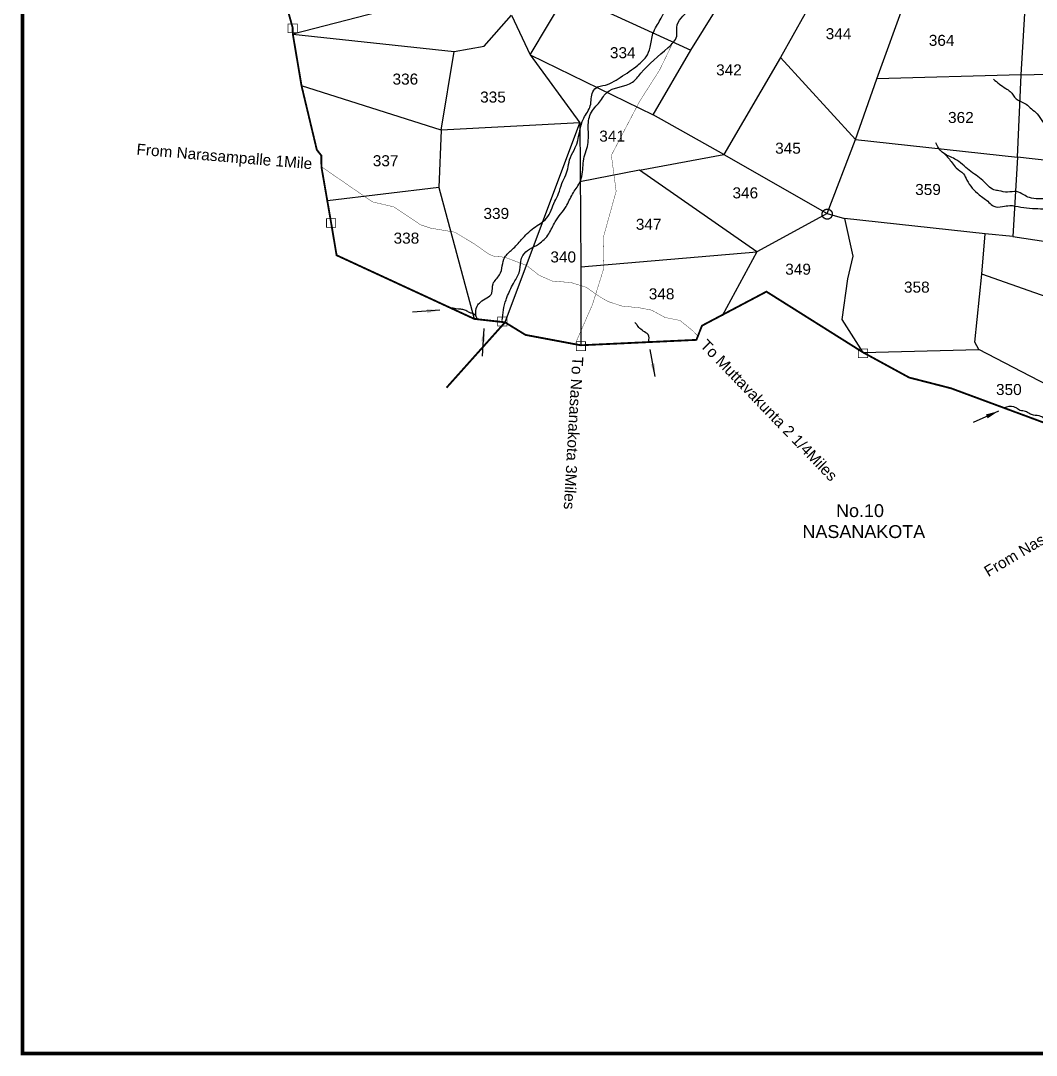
# Model space of a CAD drawing. Header units: feet. Extents: x 762661 to 770948, y 1592332 to 1602959.
# Drawn here: x 762661 to 765426, y 1592332 to 1595147 of the extents above; entities that cross this region are included whole.
import ezdxf
from ezdxf.enums import TextEntityAlignment as Align

# ---------------------------------------------------------------- set-up
doc = ezdxf.new("R2010")
doc.units = ezdxf.units.FT
doc.header["$LTSCALE"] = 15
doc.header["$MEASUREMENT"] = 0
doc.linetypes.add('ACAD_ISO02W100', pattern=[15, 12, -3])
doc.linetypes.add('HIDDEN2', pattern=[0.1875, 0.125, -0.0625])
for name, color, linetype in [('PAPER SIZE', 10, 'Continuous'), ('PLOT', 7, 'Continuous'), ('PLOT NO', 7, 'Continuous'), ('ROADS', 6, 'Continuous'), ('TANKS-STREAM', 4, 'Continuous'), ('VILLAGE BOUNDRY', 5, 'HIDDEN2'), ('VILLAGE STONES', 240, 'Continuous')]:
    doc.layers.add(name, color=color, linetype=linetype)
doc.styles.add('CANAL', font='Cambria.ttf')
doc.styles.get("Standard").update_dxf_attribs({"font": 'arial.ttf'})
doc.linetypes.add('DOTS', pattern='A,1e-06,-3,["●",Standard,S=3,R=0,X=-1.25,Y=-1.25],-3', length=6.000001)
doc.dimstyles.new('CRDS', dxfattribs={"dimtxt": 20, "dimasz": 35, "dimexe": 0.18, "dimexo": 0.0625, "dimgap": 0.09, "dimtad": 0, "dimtih": 1, "dimtoh": 1, "dimdec": 0, "dimzin": 2, "dimdsep": 46, "dimtxsty": 'CANAL', "dimcen": 0.09, "dimclrt": 256, "dimadec": 0, "dimazin": 0, "dimtfac": 1, "dimtdec": 0, "dimtofl": 0, "dimtmove": 0, "dimatfit": 3, "dimfxl": 1, "dimtfill": 2, "dimtfillclr": 5, "dimtolj": 1, "dimtzin": 0, "dimarcsym": 0})

msp = doc.modelspace()

# ---------------------------------------------------------------- linework, layer by layer
at = {"layer": 'PAPER SIZE', "color": 5, "const_width": 10}
msp.add_lwpolyline([(770731.4, 1592336.5), (762666.1, 1592336.5), (762666.1, 1602277.4), (770731.4, 1602277.4)], close=True, dxfattribs=at)
at = {"layer": 'PLOT'}
for points in [[(764147.9, 1595222.3), (764485.6, 1595067.6), (764553.9, 1595177.7), (764551.8, 1595336.9)], [(763838.5, 1595224.5), (763401.9, 1595110.6), (763841.3, 1595063.7), (763922.3, 1595078.4), (763996.8, 1595162.5), (764047.5, 1595054.8), (764147.9, 1595222.3), (764200.2, 1595312.4)], [(765384.8, 1595000.5), (765811, 1595011.1), (765783.9, 1595235)], [(764796.8, 1595167), (764729, 1595047.2), (764933.3, 1594823.9), (764991.7, 1594989), (765069.1, 1595201.3)], [(765384.8, 1595000.5), (765397, 1595213.5)], [(764047.5, 1595054.8), (764183.4, 1594869.7), (763805.3, 1594849), (763841.3, 1595063.7)], [(764047.5, 1595054.8), (764382.5, 1594891.2), (764485.6, 1595067.6)], [(764729, 1595047.2), (764574.7, 1594783.2)], [(764933.3, 1594823.9), (765374.9, 1594776.2), (765384.8, 1595000.5), (764991.7, 1594989)], [(765811, 1595011.1), (765847.1, 1594722.8), (765374.9, 1594776.2)], [(763805.3, 1594849), (763425.6, 1594970.1)], [(764345.8, 1594740.7), (764574.7, 1594783.2), (764382.5, 1594891.2)], [(763979.5, 1594326.5), (764183.4, 1594869.7), (764185.7, 1594477.9), (764185.7, 1594264)], [(763805.3, 1594849), (763799.3, 1594693.3), (763496.6, 1594657)], [(764856.1, 1594622.8), (764933.3, 1594823.9)], [(764574.7, 1594783.2), (764856.1, 1594622.8), (764665.2, 1594517.9)], [(765374.9, 1594776.2), (765361.8, 1594560.3), (765286.2, 1594567.7)], [(764665.2, 1594517.9), (764345.8, 1594740.7), (764182.8, 1594708.7)], [(765361.8, 1594560.3), (765876.6, 1594482.4), (765847.1, 1594722.8)], [(763799.3, 1594693.3), (763895.8, 1594335.8)], [(764856.1, 1594622.8), (764904, 1594609), (764926, 1594506.8), (764912, 1594445.2), (764896.8, 1594334.3), (764953.9, 1594244.7), (765269, 1594252.7), (765258.4, 1594272.1), (765277.7, 1594457.4), (765286.2, 1594567.7), (764904, 1594609)], [(764185.7, 1594477.9), (764665.2, 1594517.9), (764570.6, 1594344.4)], [(765876.6, 1594482.4), (765789.8, 1594277.4), (765277.7, 1594457.4)], [(765789.8, 1594277.4), (765692.4, 1594032.9), (765269, 1594252.7)]]:
    msp.add_lwpolyline(points, dxfattribs=at)
at = {"layer": 'ROADS', "linetype": 'DOTS', "ltscale": 0.5, "const_width": 1}
msp.add_lwpolyline([(764172, 1594270.9), (764217.7, 1594375.2), (764248.5, 1594473.9), (764246.6, 1594555.9), (764282, 1594683.2), (764269, 1594781.1), (764345.5, 1594927.3), (764400.6, 1595013.7), (764437, 1595089.1)], dxfattribs=at)
at = {"layer": 'ROADS', "linetype": 'HIDDEN2', "ltscale": 10, "const_width": 1}
msp.add_lwpolyline([(763479.8, 1594749.9), (763618.5, 1594654.3), (763676.8, 1594640.7), (763749.7, 1594591.9), (763776.6, 1594582.9), (763842.8, 1594571.8), (763894.8, 1594540.7), (763936.1, 1594511.6), (763949.4, 1594506.2), (763979, 1594503.6), (764037.7, 1594481.6), (764072.2, 1594454.6), (764107.7, 1594438.9), (764159.6, 1594434.6), (764200.3, 1594422), (764236.4, 1594396.6), (764260.1, 1594383), (764297.7, 1594370.8), (764344.6, 1594366.1), (764378.3, 1594359.7), (764415, 1594339.7), (764455.8, 1594331.5), (764491.2, 1594303), (764504.5, 1594288.8)], dxfattribs=at)
at = {"layer": 'TANKS-STREAM'}
for points in [[(763972.1, 1594331.2), (763982.2, 1594388), (763984.7, 1594394.3), (764002.4, 1594432.2), (764017.6, 1594461.3), (764022.7, 1594492.9), (764027.7, 1594508), (764070.7, 1594539.6), (764098.6, 1594567.4), (764116.3, 1594600.3), (764145.6, 1594641.6), (764163.3, 1594675.7), (764182.2, 1594706), (764189.8, 1594730), (764194.9, 1594776.8), (764202.5, 1594799.5), (764206.3, 1594845), (764206.3, 1594870.3), (764220.2, 1594906.9), (764234.1, 1594922.1), (764255.6, 1594951.1), (764326.5, 1594980.2), (764349.2, 1595004.2), (764424, 1595074.6), (764446.8, 1595104.9), (764448.1, 1595136.5), (764481, 1595182), (764484.8, 1595213.6), (764493.6, 1595256.5), (764502.5, 1595294.4), (764510.1, 1595326), (764512.6, 1595362.7), (764506.3, 1595396.8), (764517.6, 1595482.2), (764517.6, 1595539.1), (764524, 1595563.1), (764534.1, 1595592.2), (764552.3, 1595624.1), (764552.3, 1595654.7), (764562.9, 1595681), (764567.3, 1595698.5), (764577.3, 1595734.8), (764617.5, 1595771.5), (764614.4, 1595798.4), (764650.8, 1595831), (764668.3, 1595859.2), (764673.3, 1595871.1), (764674.6, 1595918.9), (764675.8, 1595953.4), (764658.3, 1595982.8), (764675.8, 1596018.4), (764679, 1596045.4), (764697.8, 1596081)], [(763900.1, 1594343.3), (763903.6, 1594370.8), (763912.5, 1594381.4), (763943.5, 1594406.2), (763947.1, 1594431), (763964.8, 1594455.8), (763979, 1594503.7), (763999.4, 1594524.9), (764024.3, 1594551.5), (764058, 1594583.4), (764092.7, 1594609.7), (764114.9, 1594655.8), (764125.5, 1594677), (764134.4, 1594704.5), (764145.1, 1594727.5), (764151.3, 1594749.7), (764157.5, 1594775.4), (764170.8, 1594801.9), (764193.9, 1594882.2), (764211.6, 1594915.8), (764218.7, 1594953.9), (764231.2, 1594967.2), (764246.2, 1594970.7), (764293.2, 1594992.9), (764341.1, 1595026.6), (764363.3, 1595048.7), (764374.9, 1595075.3), (764382.2, 1595112.1), (764391.9, 1595132.5), (764401.7, 1595149.3), (764413.2, 1595170.6), (764435.4, 1595198.9), (764447.8, 1595214.9), (764453.1, 1595243.2), (764467.3, 1595271.6), (764485.1, 1595300.8), (764501.9, 1595327.4), (764505.5, 1595357.5), (764498.4, 1595377.5), (764503.7, 1595422.7), (764503.7, 1595448.4), (764503.7, 1595471.4), (764503.7, 1595503.3), (764508.1, 1595544), (764509.9, 1595571.5), (764533, 1595636.7), (764548.9, 1595667.7), (764553.4, 1595692.5), (764560.5, 1595713.8), (764553.4, 1595741.2), (764572.9, 1595766.9), (764584.4, 1595790.8), (764593.3, 1595834.2), (764643.9, 1595862.1), (764658.1, 1595891.4), (764658.1, 1595910.9), (764656.3, 1595943.7), (764641.2, 1595978.2)], [(765308.9, 1594988), (765342.6, 1594963), (765354.7, 1594954.4), (765370.5, 1594935.1), (765397.7, 1594920.1), (765412.8, 1594907.2), (765427.8, 1594894.3), (765442.8, 1594872.9), (765458.6, 1594857.1), (765480.8, 1594838.5), (765545.3, 1594784.5), (765561.1, 1594753.8), (765588.3, 1594730.9), (765610.5, 1594712.3), (765659.9, 1594682.9), (765666.4, 1594673.7), (765674.2, 1594660.1), (765667.8, 1594653.6), (765650.6, 1594649.3), (765627.7, 1594648.6), (765555.4, 1594659.3), (765533.2, 1594659.3), (765508.1, 1594660.8), (765456.5, 1594663.6), (765407.1, 1594665.8), (765391.4, 1594673.7), (765372, 1594682.2), (765347.7, 1594680.8), (765324, 1594684.4), (765310.4, 1594687.2), (765280.3, 1594712.3), (765243.1, 1594740.2), (765204.4, 1594770.9), (765169.3, 1594789.5), (765152.1, 1594814.6)], [(765175.8, 1594785.2), (765196.6, 1594760.9), (765208, 1594746.6), (765227.3, 1594730.9), (765236.7, 1594713.7), (765270.3, 1594673.7), (765296.8, 1594652.9), (765309.7, 1594642.2), (765334.1, 1594641.5), (765353.4, 1594644.3), (765383.5, 1594640), (765415, 1594636.5), (765444.4, 1594635), (765500.9, 1594627.2), (765533.9, 1594622.9), (765570.4, 1594613.6), (765603.3, 1594613.6), (765632.7, 1594617.9), (765664.9, 1594626.4), (765709.3, 1594632.2), (765770.9, 1594640.7), (765808.2, 1594645.8), (765891.3, 1594645.8), (765941.4, 1594653.6), (765989, 1594680.8), (765999, 1594699.4), (766020.5, 1594709.4), (766049.1, 1594723.7), (766062, 1594679.3), (766062, 1594655), (766066.3, 1594623.5), (766074.2, 1594571.6), (766085.7, 1594551.6), (766074.9, 1594518.7), (766069.9, 1594482.2), (766079.2, 1594444.3), (766080, 1594408.6), (766062.8, 1594339.7), (766039.2, 1594309.6), (766038.5, 1594261.3), (766007, 1594244.8), (765984.8, 1594234.8), (765935.3, 1594211.9), (765913.1, 1594192.6), (765898.8, 1594175.5), (765855.1, 1594159), (765817.2, 1594128.3), (765787.1, 1594089.6), (765736.1, 1594036.9), (765719.8, 1594000.6), (765716.4, 1593967), (765699.5, 1593954.8), (765656.6, 1593934.6), (765640.1, 1593933.9)], [(764370.4, 1594272.7), (764369.3, 1594293.1), (764363.1, 1594298.3), (764349.2, 1594307.5), (764339.4, 1594318.4), (764333.3, 1594326.1)], [(765548.3, 1594015.7), (765541.8, 1594028.5), (765509.7, 1594039.3), (765480.7, 1594052.6), (765465.8, 1594059.2), (765448, 1594063.7), (765438.3, 1594070.3), (765417.8, 1594073.7), (765408, 1594077.8), (765396, 1594084.2), (765382.1, 1594086.7), (765372.6, 1594092.5), (765364.3, 1594096.7), (765337.8, 1594093.6)]]:
    msp.add_spline(points, degree=3, dxfattribs=at)
at = {"layer": 'VILLAGE BOUNDRY', "linetype": 'ACAD_ISO02W100', "ltscale": 0.1, "const_width": 5}
msp.add_lwpolyline([(765617, 1593990.3), (765193.6, 1594146.9), (765079.5, 1594176.2), (764953.9, 1594244.7), (764691.1, 1594410), (764515.6, 1594317.3), (764500.5, 1594278.7), (764185.7, 1594264), (764035.3, 1594292.2), (763979.5, 1594326.5), (763895.8, 1594335.8), (763521, 1594509), (763505.8, 1594599.1), (763479.8, 1594749.2), (763479.4, 1594780.4), (763467.2, 1594795.9), (763425.6, 1594970.1), (763401.9, 1595110.6), (763401.2, 1595129.1), (763355.9, 1595291.3)], dxfattribs=at)
msp.add_lwpolyline([(765617, 1593990.3), (765193.6, 1594146.9), (765079.5, 1594176.2), (764953.9, 1594244.7), (764691.1, 1594410), (764515.6, 1594317.3), (764500.5, 1594278.7), (764185.7, 1594264), (764035.3, 1594292.2), (763979.5, 1594326.5), (763895.8, 1594335.8), (763521, 1594509), (763505.8, 1594599.1), (763479.8, 1594749.2), (763479.4, 1594780.4), (763467.2, 1594795.9), (763425.6, 1594970.1), (763401.9, 1595110.6), (763401.2, 1595129.1), (763355.9, 1595291.3)], dxfattribs=at)
at = {"layer": 'VILLAGE BOUNDRY', "linetype": 'ACAD_ISO02W100', "ltscale": 0.5, "const_width": 5}
msp.add_lwpolyline([(763979.5, 1594326.5), (763820.3, 1594148.6)], dxfattribs=at)
at = {"layer": 'VILLAGE BOUNDRY', "linetype": 'ByBlock'}
msp.add_spline([(763824.1, 1594368.9), (763853.3, 1594363.3), (763863.4, 1594362.1), (763875.4, 1594357.8), (763883.8, 1594353.2), (763891.7, 1594351), (763900.1, 1594343.3), (763903.3, 1594335)], degree=3, dxfattribs=at)
at = {"layer": 'VILLAGE STONES', "linetype": 'ACAD_ISO02W100', "const_width": 2}
for points in [[(763388.8, 1595138.5), (763414, 1595138.5), (763414, 1595114.7), (763388.8, 1595114.7)], [(763493.5, 1594608.6), (763518.7, 1594608.6), (763518.7, 1594584.7), (763493.5, 1594584.7)], [(763959.7, 1594340.6), (763984.9, 1594340.6), (763984.9, 1594316.8), (763959.7, 1594316.8)], [(764173.4, 1594273.5), (764198.6, 1594273.5), (764198.6, 1594249.6), (764173.4, 1594249.6)], [(764941.5, 1594254.2), (764966.7, 1594254.2), (764966.7, 1594230.3), (764941.5, 1594230.3)]]:
    msp.add_lwpolyline(points, close=True, dxfattribs=at)
at = {"layer": 'VILLAGE STONES', "color": 0, "linetype": 'ACAD_ISO02W100'}
msp.add_circle((764856.5, 1594620.9), 13.7, dxfattribs=at)

# ---------------------------------------------------------------- texts
at = {"layer": 'PLOT NO'}
for s, p in [('344', (764887.4, 1595112)), ('364', (765168, 1595093.9)), ('334', (764300, 1595060.3)), ('342', (764589.1, 1595013.5)), ('336', (763708.2, 1594988.5)), ('335', (763946.7, 1594939.6)), ('362', (765220.4, 1594884)), ('341', (764271, 1594833.3)), ('345', (764749.8, 1594800.4)), ('337', (763654.5, 1594766.3)), ('346', (764633.6, 1594678.8)), ('359', (765131, 1594688)), ('339', (763955.8, 1594622.8)), ('347', (764370.5, 1594593.3)), ('338', (763711.1, 1594555.6)), ('340', (764137.9, 1594504.4)), ('349', (764777.3, 1594471.1)), ('358', (765100.5, 1594422.3)), ('348', (764405.7, 1594403.9)), ('350', (765351, 1594143.6))]:
    msp.add_text(s, height=30, dxfattribs=at).set_placement(p, align=Align.MIDDLE_CENTER)
at = {"layer": 'PLOT NO', "linetype": 'ByBlock'}
for s, rotation, p in [('From Narasampalle 1Mile', 355.2113, (762975.4, 1594783.2)), ('To Muttavakunta 2 1/4Miles', 313.9143, (764508.7, 1594262.1)), ('To Nasanakota 3Miles', 266.7272, (764163, 1594234)), ('From Nasanakota 3Miles', 30.7177, (765295.1, 1593632.7))]:
    msp.add_text(s, height=30, rotation=rotation, dxfattribs=at).set_placement(p)
at = {"layer": 'VILLAGE STONES', "linetype": 'ByBlock'}
for s, p in [('No.10', (764880.6, 1593796.5)), ('NASANAKOTA', (764789.1, 1593739.4))]:
    msp.add_text(s, height=35, dxfattribs=at).set_placement(p)

# ---------------------------------------------------------------- leaders
at = {"layer": 'VILLAGE BOUNDRY', "linetype": 'ByBlock'}
for points in [[(763802.1, 1594359.5), (763727.4, 1594353.9)], [(763922.2, 1594309.5), (763917.4, 1594234.6)], [(764387.9, 1594179), (764374.2, 1594252.7)], [(765322.7, 1594084.8), (765254.3, 1594053.9)]]:
    msp.add_leader(points, dimstyle='CRDS', override={"dimgap": 0.09, "dimtad": 0}, dxfattribs=at)

doc.saveas('drawing.dxf')
